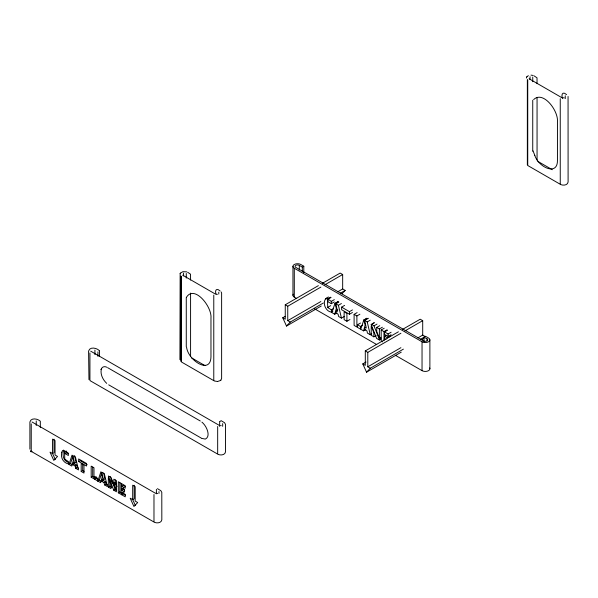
<?xml version="1.0" encoding="UTF-8"?>
<svg xmlns="http://www.w3.org/2000/svg" width="598" height="598" viewBox="0 0 598 598"><rect width="100%" height="100%" fill="white"/><g stroke="black" fill="none" stroke-linecap="round" stroke-linejoin="round"><path stroke-width="0.9" d="M186.27 273.443L186.27 278.077M213.778 295.106L213.778 380.291M532.743 77.03L532.743 81.702M560.251 98.685L560.251 183.915M181.269 276.336L181.269 361.521M218.778 292.213L218.778 294.067M527.742 79.915L527.742 165.145M565.252 95.8L565.252 98.618M180.873 276.029L180.873 361.259M527.346 79.698L527.346 164.884M526.397 78.076L526.853 76.768M101.256 369.34C100.21 374.55 102.976 379.887 106.713 383.378M74.548 463.196L72.896 455.624L75.453 457.089L78.51 469.923L75.662 468.279L75.176 466.036L72.844 464.698L73.427 462.553L74.548 463.196L76.043 462.336L74.586 455.601M72.844 464.698L74.346 463.831L74.735 462.404M103.424 479.82L101.772 472.241L104.329 473.713L107.386 486.54L104.538 484.903L104.052 482.653L101.72 481.315L102.303 479.177L103.424 479.82L104.919 478.953L103.641 473.055M101.72 481.315L103.215 480.448L103.611 479.02M337.885 309.876L336.375 310.743L335.792 312.881L338.117 314.227L338.61 316.469L341.451 318.114L344.463 316.372M334.723 314.227L336.323 308.493L334.985 303.313L331.935 312.619L334.723 314.227L336.98 312.926M363.547 330.873L365.154 325.133L363.816 319.952L360.766 329.266L363.547 330.873L365.812 329.565M68.979 464.437L72.037 455.123L73.375 460.303L71.767 466.044L68.979 464.437L70.482 463.57L72.702 456.797M97.855 481.054L100.905 471.74L102.251 476.92L100.643 482.661L97.855 481.054L99.35 480.187L101.854 472.57M180.148 273.525L179.923 359.645M101.294 369.228C102.064 366.395 105.024 366.208 106.818 367.247M63.665 450.04C62.207 454.637 63.141 460.796 68.374 462.433M186.494 297.213C194.387 284.581 212.155 306.722 210.967 318.091L210.967 356.759C210.601 375.036 188.153 360.497 186.583 347.251M180.133 273.555L180.379 273.144M526.793 76.858L528.34 75.647M220.43 380.53L220.886 380.134M180.357 273.174L182.868 271.694L186.696 271.843M220.856 380.171L221.626 378.414L221.626 293.222L221.208 291.974M533.655 99.589C542.984 90.305 558.48 110.533 557.441 121.678L557.441 160.384C557.702 176.261 538.477 167.328 534.791 155.345M285.171 316.364L282.749 317.762L286.502 326.06L290.254 322.098L323.361 302.984M342.041 293.693L345.166 290.396L342.669 288.946L337.818 291.749M366.021 362.044L362.792 363.913L366.544 372.203L370.297 368.241L403.403 349.127M422.083 339.843L424.58 337.197M328.504 296.974C321.074 299.269 324.475 311.289 331.374 312.134L332.884 311.266M566.605 94.648C562.808 91.075 560.991 94.035 562.441 98.618M219.765 421.575L221.163 420.686L224.534 422.704L225.491 424.356L225.521 451.886C225.08 455.048 220.819 455.482 218.39 454.473M220.468 380.507L217.575 381.494M560.924 184.625C563.316 185.709 567.749 185.208 568.1 182.039L568.063 96.465M302.304 271.754L302.304 267.097L303.799 266.23L300.801 264.495A4.597 2.654 0 0 0 294.298 264.495A4.597 2.654 0 0 0 294.298 268.255L294.298 297.131L296.72 298.522M424.027 341.809L424.027 337.152L425.522 336.285L428.534 338.019A4.597 2.654 0 0 1 428.534 341.772A4.597 2.654 0 0 1 422.039 341.772L294.298 268.255M282.749 317.762L285.253 319.212L285.253 304.771L318.36 285.657M322.397 283.325L340.165 273.069L342.669 274.512L342.669 288.946M285.253 304.771L287.75 306.213L320.864 287.1M324.901 284.768L342.669 274.512M52.534 453.568L52.534 439.126L55.038 440.569L55.038 455.011L57.543 456.446L53.79 460.415L50.03 452.125L52.534 453.568L54.037 452.701L54.037 439.164M287.75 306.213L287.75 320.655L320.864 301.534M325.491 298.708L327.487 298.933L330.5 297.199M334.334 301.953L331.322 303.687L328.07 301.833L328.07 299.209L331.083 297.468M340.322 293.192L345.166 290.396M65.115 453.65L68.366 455.504L68.366 453.202L65.115 451.027L65.115 453.65L66.61 452.783L68.023 453.419M286.502 326.06L321.231 306.012M331.322 303.687L331.322 301.385L334.334 299.65M333.632 308.501L331.374 309.801L327.973 307.761L327.734 307.365L330.746 305.623M334.985 303.313L337.997 301.571M335.224 303.448L338.236 301.706M336.375 310.743L337.496 311.386L335.852 303.806L338.864 302.072M335.852 303.806L338.401 305.279L341.413 303.545M352.461 312.5L349.449 314.234L341.6 309.704L341.6 307.133L344.612 305.391M78.659 461.514L86.523 466.036L86.523 463.465L78.659 458.943L78.659 461.514L80.162 460.647L87.233 464.721M75.176 466.036L76.671 465.169L77.164 467.419L78.585 468.234M75.662 468.279L77.164 467.419M341.6 307.133L349.449 311.663L352.461 309.921M81.186 471.463L83.982 473.07L83.982 465.214L81.186 463.614L81.186 471.463L82.688 470.596L84.086 471.403M359.899 314.219L356.886 315.961L356.886 327.024L354.106 325.417L354.106 314.346L357.118 312.612M346.915 321.268L346.915 313.412L344.127 311.805L344.127 319.661L346.915 321.268L349.927 319.526M91.18 477.211L93.976 478.819L93.976 467.748L91.18 466.141L91.18 477.211L92.683 476.344L94.08 477.152M363.816 319.952L366.828 318.218M364.047 320.094L367.06 318.353M371.784 333.886L370.282 334.76L367.434 333.116L366.948 330.873L364.623 329.528L365.206 327.39L366.32 328.033L364.675 320.453L368.443 318.278M357.477 324.774L360.459 326.493L360.459 329.087L357.477 327.368L357.477 324.774L360.489 323.032M94.559 479.155L97.549 480.874L97.549 478.288L94.559 476.569L94.559 479.155L96.061 478.288L97.549 479.148M364.675 320.453L367.232 321.926L370.237 320.184M360.459 326.493L362.717 325.192M97.549 480.874L99.044 480.007M380.881 339.141L379.379 340.008L376.605 338.408L371.216 324.677L374.228 322.486M371.216 324.677L374.228 322.935M371.216 324.228L373.997 325.835L377.009 324.094M104.052 482.653L105.547 481.794L106.04 484.036L107.461 484.851M380.881 337.339L379.379 338.206L376.733 331.449L376.733 327.412L379.745 325.671M104.538 484.903L106.04 484.036M376.733 327.412L379.379 328.945L382.391 327.203M113.844 483.229L113.844 479.185L116.498 480.717L116.498 489.979L113.844 483.229L115.347 482.362L115.347 479.94M108.32 487.078L110.974 488.603L110.974 484.552L108.32 477.795L108.32 487.078L109.823 486.211L111.811 487.355M382.585 341.862L381.188 341.054L381.188 329.984L384.2 328.25M373.862 336.824L373.862 332.772L371.216 326.015L371.216 335.299L373.862 336.824L376.12 335.523M381.188 329.984L383.976 331.598L386.988 329.857M391.114 334.701L388.102 336.442L384.559 334.394L384.559 331.935L387.571 330.193M113.717 490.188L116.498 491.788L111.108 477.615L108.32 476.008L113.717 490.188L115.22 489.321L116.61 490.121M121.686 486.167L125.236 488.207L125.236 485.74L121.686 483.7L121.686 486.167L123.188 485.299L125.318 486.525M384.559 331.935L388.102 333.976L391.114 332.241M386.002 339.477L384.559 338.64L384.559 336.181L386.069 335.314M379.379 340.008L380.881 338.677M121.686 490.412L124.578 492.072L124.578 489.613L121.686 487.953L121.686 490.412L123.188 489.545L124.631 490.375M118.314 492.827L121.102 494.434L121.102 483.363L118.314 481.756L118.314 492.827L119.809 491.96L121.902 493.163M390.457 336.106L387.444 337.848L384.559 336.181M362.792 363.913L365.296 365.356L365.296 350.914L398.403 331.8M402.439 329.468L420.207 319.212L422.704 320.655L422.704 335.097L417.86 337.892M365.296 350.914L367.792 352.364L400.907 333.243M404.943 330.918L422.704 320.655M121.686 494.77L125.236 496.811L125.236 494.352L121.686 492.311L121.686 494.77L123.188 493.903L125.318 495.129M132.689 499.651L132.689 485.21L135.193 486.652L135.193 501.094L137.697 502.537L133.937 506.499L130.185 498.209L132.689 499.651L134.184 498.784L134.184 485.247M367.792 352.364L367.792 366.798L400.907 347.685M420.364 339.335L425.208 336.539L422.704 335.097M366.544 372.203L401.265 352.155M564.213 97.923L561.589 97.526L529.088 78.764M157.663 493.604L155.263 493.156L32.023 421.986M221.208 425.649L220.49 425.634M217.395 294.343L215.975 294.238M217.567 381.494L214.45 381.001M530.994 75.124L533.154 75.46M154.703 522.398C157.139 523.414 161.4 522.958 161.826 519.789L161.796 492.348L160.825 490.674L157.468 488.663M201.795 438.394L205.286 439.096C211.116 436.547 206.811 426.075 201.907 422.121M328.07 299.209L331.322 301.385M424.027 337.152L427.039 338.887A2.474 1.428 0 0 1 427.039 340.905A2.474 1.428 0 0 1 423.534 340.905L295.801 267.388A2.474 1.428 0 0 1 295.801 265.363A2.474 1.428 0 0 1 299.299 265.363L302.304 267.097M314.511 308.762L376.762 344.59M395.353 355.294L422.039 370.648A4.597 2.654 0 0 0 427.69 371.037A4.597 2.654 0 0 0 429.656 367.949M218.965 425.185L90.717 351.183M107.625 367.665L200.3 421.007M108.709 384.835L201.391 438.177M90.141 380.702L217.874 454.218M74.346 463.831L76.671 465.169M103.215 480.448L105.547 481.794M70.482 463.57L72.575 464.773M99.35 480.187L101.443 481.39M31.462 451.512L154.187 522.144M534.104 75.879L537.011 77.815L537.056 83.668M537.856 161.385L552.283 169.712M527.967 165.631L560.461 184.393M354.106 314.346L356.886 315.961M367.792 366.798L370.297 368.241M287.75 320.655L290.254 322.098M187.63 272.254L190.538 274.19L190.583 280.043M220.131 291.024C216.954 287.825 214.488 289.768 215.968 294.059M182.614 275.14L215.138 293.917M191.382 357.761L205.009 365.625M181.493 362.007L213.994 380.769M99.328 350.652C96.891 347.894 89.707 346.369 88.586 351.108L88.96 379.618M132.435 499.001L135.44 505.631M52.28 452.918L55.293 459.548M534.791 155.353L533.057 150.875M373.997 325.835L379.379 339.544M115.347 482.362L117.006 486.585M114.966 482.743L115.975 485.314M110.159 476.449L115.22 489.321M110.817 479.461L112.469 483.685M367.232 321.926L370.282 334.76M338.401 305.279L341.451 318.114M327.734 307.365L327.487 298.933M530.045 76.723L530.045 79.541M183.571 273.099L183.571 275.917M537.056 97.624L537.056 159.987M532.743 100.247L532.743 151.249M429.887 339.896L429.887 368.772M427.039 338.887L427.039 340.748M422.039 341.772L422.039 370.648M388.102 333.976L388.102 336.442M383.976 331.598L383.976 340.823M379.379 328.945L379.379 338.206M349.449 311.663L349.449 314.234M331.374 309.801L331.374 312.134M303.799 266.23L303.799 272.748M299.299 265.363L299.299 270.019M292.953 266.372L292.953 295.255M222.673 423.616L222.673 426.344M219.66 421.889L219.66 426.434M217.672 426.509L217.672 453.77M190.583 293.072L190.583 356.363M186.27 297.557L186.27 346.698M158.978 491.616L158.978 493.425M156.399 489.276L156.399 493.851M153.978 494.501L153.978 521.665M123.188 487.901L123.188 489.545M123.188 492.266L123.188 493.903M119.809 482.736L119.809 491.96M109.823 480.643L109.823 486.211M99.432 350.959L99.432 356.415M97.937 351.826L97.937 356.371M96.061 476.561L96.061 478.288M94.933 350.099L94.933 354.644M92.683 467.12L92.683 476.344M89.932 352.984L89.932 380.246M82.688 463.614L82.688 470.596M66.61 451.034L66.61 452.783M40.32 427.645L40.32 421.231C37.801 418.645 30.932 417.382 29.9 421.986L29.9 449.158M36.246 420.977L36.246 425.507M31.245 423.862L31.245 451.034A1.046 0.605 -60.1 0 0 31.986 451.46M31.245 451.886A4.597 2.654 0 0 1 30.775 451.572M31.313 451.296A1.046 0.703 -50 0 1 31.029 451.221M30.842 451.019A1.046 0.703 -50 0 1 30.775 450.713M294.298 297.131A4.597 2.654 0 0 1 293.349 294.171M61.781 452.282C60.435 457.47 63.119 462.717 68.419 463.951L68.419 461.619L64.771 459.182L64.524 450.757L62.528 450.533L61.781 452.282M101.376 368.959L101.182 369.601L101.376 368.959"/></g></svg>
